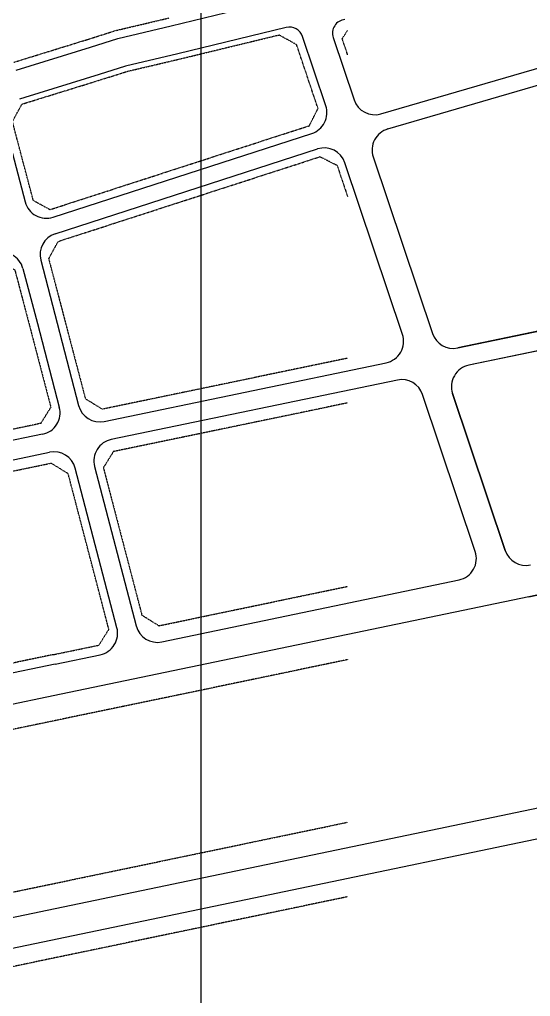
# Model space of a CAD drawing. Header units: millimetres. Extents: x 583747 to 597033, y 2304962 to 2309584.
# Drawn here: x 595828.4 to 596015.1, y 2307075.8 to 2307433 of the extents above; entities that cross this region are included whole.
import ezdxf
from ezdxf.xclip import XClip

# ---------------------------------------------------------------- set-up
doc = ezdxf.new("R2010")
doc.units = ezdxf.units.MM
doc.header["$XCLIPFRAME"] = 0
doc.linetypes.add('DASHDOT', pattern=[1, 0.5, -0.25, 0, -0.25])
for name, color, linetype, lineweight in [('00_nen', 8, 'Continuous', 5), ('KT-DV2', 7, 'Continuous', 15), ('Nen dc cb Hong bang', 253, 'Continuous', 60)]:
    doc.layers.add(name, color=color, linetype=linetype, lineweight=lineweight)
doc.layers.add('A-PLOT LINE', color=6, linetype='DASHDOT')
doc.layers.add('AFP-KERB-LINE', color=2, linetype='Continuous')

# ---------------------------------------------------------------- blocks, each defined once
blk = doc.blocks.new('nen dc cb Hong bang')
at = {"layer": '00_nen', "color": 0, "linetype": 'ByBlock', "lineweight": -2, "elevation": -62.12, "flags": 128}
for points in [[(285.69, 123.97), (251.46, 165.72), (201.03, 231.76), (169.86, 270.4), (165.46, 275.19), (122.27, 331.12), (101.01, 361.79), (11.01, 303.93), (-32.79, 273.46), (-91.24, 233.49), (-141.92, 189.66), (-195.04, 143.62), (-214.92, 121.83), (-226.16, 101.87), (-233.11, 83.02), (-246.7, 35.6), (-271.86, -56.45)], [(-303.56, -119), (-291.68, -100.59), (-271.86, -56.45), (-217.07, -72.37), (-198.74, -81.18), (-153.34, -95.47), (-153.8, -98.11), (-123.78, -115.59), (67.9, -11), (285.69, 123.97), (298.27, 131.73), (412.37, 202.69), (600.48, 318.14), (602.65, 319.44), (616.22, 297.59), (632.72, 304.81), (632.72, 304.81), (683.84, 336.31)], [(77.33, 156.87), (77.02, 155.96), (76.29, 155.23), (74.06, 153.3), (48.45, 137.59), (17.76, 118.67), (-5.32, 104.46), (-23.46, 93.07)]]:
    blk.add_lwpolyline(points, dxfattribs=at)
blk = doc.blocks.new('PLOT')
at = {"layer": 'A-PLOT LINE', "color": 251}
for p, q in [((3749306, 1485612), (3750711, 1491661)), ((3763873, 1467324), (3749306, 1485612)), ((3695816, 1458164), (3727123, 1478984)), ((3734401, 1477841), (3727123, 1478984)), ((3749731, 1458596), (3734401, 1477841)), ((3670567, 1460141), (3687282, 1471103)), ((3662108, 1453629), (3670380, 1460008)), ((3679467, 1447442), (3695816, 1458164)), ((3748902, 1451612), (3749731, 1458596)), ((3639468, 1436456), (3662127, 1453644)), ((3670275, 1390331), (3748902, 1451612)), ((3671534, 1441325), (3679467, 1447442)), ((3648882, 1424143), (3671534, 1441325)), ((3677129, 1380459), (3756379, 1442225)), ((3763438, 1441388), (3756379, 1442225)), ((3763438, 1441388), (3804080, 1390363)), ((3646422, 1415927), (3647526, 1423093)), ((3647526, 1423093), (3648882, 1424143)), ((3663479, 1391364), (3646422, 1415927)), ((3670275, 1390331), (3663479, 1391364)), ((3802944, 1383822), (3713230, 1328310)), ((3676038, 1373278), (3677129, 1380459)), ((3676038, 1373278), (3706137, 1329793)), ((3812983, 1371218), (3722334, 1315127)), ((3677786, 1347968), (3695353, 1322532)), ((3713230, 1328310), (3706137, 1329793)), ((3693942, 1315787), (3695353, 1322532)), ((3759720, 1260995), (3854152, 1319531)), ((3759720, 1260995), (3854152, 1319531)), ((3722334, 1315127), (3720924, 1308382)), ((3720924, 1308382), (3752628, 1262475)), ((3720924, 1308382), (3752628, 1262475)), ((3702477, 1303429), (3709571, 1301945)), ((3742979, 1253570), (3709571, 1301945)), ((3742979, 1253570), (3709571, 1301945)), ((3759720, 1260995), (3752628, 1262475)), ((3759720, 1260995), (3752628, 1262475)), ((3742979, 1253570), (3741569, 1246826)), ((3742979, 1253570), (3741569, 1246826)), ((3727033, 1237834), (3741569, 1246826)), ((3727033, 1237834), (3741569, 1246826))]:
    blk.add_line(p, q, dxfattribs=at)
for points in [[(4212609, 1471029), (4196841, 1496747), (4192720, 1497729), (3887911, 1309592), (3772537, 1238075), (3739519, 1217649), (3659008, 1167880)], [(3695921, 1122143), (4222777, 1448705), (4223759, 1452843), (4212609, 1471029)], [(3693942, 1315787), (3587846, 1250138), (3580933, 1251739), (3560913, 1283575), (3562195, 1290881), (3658973, 1366308), (3665768, 1365275), (3677786, 1347968)], [(3693942, 1315787), (3587846, 1250138), (3580933, 1251739), (3560913, 1283575), (3562195, 1290881), (3658973, 1366308), (3665768, 1365275), (3677786, 1347968)], [(4099262, 1252896), (4062508, 1312079), (4055620, 1313692), (3709805, 1099368), (3707774, 1092254), (3722376, 1062772)], [(3727034, 1237834), (3634931, 1180899), (3623868, 1183465), (3594242, 1230576), (3595832, 1237439), (3702477, 1303429)], [(3727034, 1237834), (3634931, 1180899), (3623868, 1183465), (3594242, 1230576), (3595832, 1237439), (3702477, 1303429)]]:
    blk.add_lwpolyline(points, dxfattribs=at)
blk = doc.blocks.new('DV')
at = {"layer": 'AFP-KERB-LINE'}
for p, q in [((821624, 297936), (857793, 306703)), ((821624, 297936), (857793, 306703)), ((898338, 265781), (1025326, 302769)), ((802168, 293352), (821624, 297936)), ((802168, 293352), (821624, 297936)), ((863757, 297344), (824065, 287724)), ((863757, 297344), (824065, 287724)), ((792213, 290187), (802168, 293352)), ((792213, 290187), (802168, 293352)), ((878169, 268749), (869676, 294075)), ((878169, 268749), (869676, 294075)), ((880877, 293696), (888516, 270918)), ((880877, 293696), (888516, 270918)), ((765042, 281786), (792213, 290187)), ((765042, 281786), (792213, 290187)), ((898338, 265781), (987592, 291778)), ((824065, 287724), (804966, 283224)), ((824065, 287724), (804966, 283224)), ((804966, 283224), (795354, 280168)), ((804966, 283224), (795354, 280168)), ((795354, 280168), (768191, 271769)), ((795354, 280168), (768191, 271769)), ((768191, 271769), (766260, 271152)), ((768191, 271769), (766260, 271152)), ((760960, 261491), (768323, 233576)), ((760960, 261491), (768323, 233576)), ((778522, 228005), (873047, 258594)), ((778522, 228005), (873047, 258594)), ((779268, 221940), (875116, 252957)), ((779268, 221940), (875116, 252957)), ((895516, 250043), (917159, 185505)), ((895516, 250043), (917159, 185505)), ((906200, 185158), (885164, 247890)), ((906200, 185158), (885164, 247890)), ((773991, 212308), (787862, 159171)), ((773991, 212308), (787862, 159171)), ((767497, 209259), (772800, 189156)), ((767497, 209259), (772800, 189156)), ((926372, 180216), (1052939, 206537)), ((1057091, 200251), (930479, 173920)), ((772800, 189156), (780796, 158523)), ((772800, 189156), (780796, 158523)), ((797231, 153359), (900244, 174782)), ((797231, 153359), (900244, 174782)), ((904351, 168486), (799790, 146741)), ((904351, 168486), (799790, 146741)), ((932813, 105798), (913564, 163197)), ((932813, 105798), (913564, 163197)), ((943766, 106160), (924523, 163544)), ((1314980, 164245), (952397, 89262)), ((774685, 148670), (652709, 123303)), ((774685, 148670), (652709, 123303)), ((774685, 148670), (652709, 123303)), ((774685, 148670), (652709, 123303)), ((654297, 116484), (777243, 142052)), ((654297, 116484), (777243, 142052)), ((654297, 116484), (777243, 142052)), ((654297, 116484), (777243, 142052)), ((801838, 77916), (786613, 136241)), ((801838, 77916), (786613, 136241)), ((801838, 77916), (786613, 136241)), ((801838, 77916), (786613, 136241)), ((793678, 136888), (808904, 78562)), ((793678, 136888), (808904, 78562)), ((793678, 136888), (808904, 78562)), ((793678, 136888), (808904, 78562)), ((818279, 72752), (926863, 95424)), ((818279, 72752), (926863, 95424)), ((818279, 72752), (926863, 95424)), ((818279, 72752), (926863, 95424)), ((952397, 89262), (819513, 61517)), ((952397, 89262), (819513, 61517)), ((952397, 89262), (819513, 61517)), ((952397, 89262), (819513, 61517)), ((779219, 64632), (795725, 68063)), ((779219, 64632), (795725, 68063)), ((779219, 64632), (795725, 68063)), ((779219, 64632), (795725, 68063)), ((779219, 64632), (672170, 42419)), ((779219, 64632), (672170, 42419)), ((779219, 64632), (672170, 42419)), ((779219, 64632), (672170, 42419)), ((819513, 61517), (781508, 53618)), ((819513, 61517), (781508, 53618)), ((819513, 61517), (781508, 53618)), ((819513, 61517), (781508, 53618)), ((781508, 53618), (670440, 30570)), ((781508, 53618), (670440, 30570)), ((781508, 53618), (670440, 30570)), ((781508, 53618), (670440, 30570))]:
    blk.add_line(p, q, dxfattribs=at)
at = {"layer": 'AFP-KERB-LINE', "elevation": 0}
for points in [[(900864, 260267), (1023389, 295955, -0.3994731), (1033184, 290897), (1058833, 216985, -0.4525158), (1052904, 206530), (926372, 180216)], [(1085709, 137480), (1066181, 194968, 0.3787943), (1056977, 200227), (930479, 173920, 0.4493676), (924523, 163544), (943766, 106160)], [(952397, 89262), (1314980, 164245, -0.4150885), (1324439, 158007), (1336349, 99538, -0.4128027), (1330144, 90111), (710857, -39143)], [(1136375, -44482), (1121361, 27133, 0.4139486), (1111896, 33322), (714498, -49620, 0.3866723), (708181, -58336), (712270, -95073)]]:
    blk.add_lwpolyline(points, format="xyb", dxfattribs=at)
blk.add_lwpolyline([(806055, 89475), (807215, 85033)], dxfattribs=at)
blk.add_lwpolyline([(806055, 89475), (807215, 85033)], dxfattribs=at)
blk.add_lwpolyline([(806055, 89475), (807215, 85033)], dxfattribs=at)
blk.add_lwpolyline([(806055, 89475), (807215, 85033)], dxfattribs=at)
at = {"layer": 'AFP-KERB-LINE'}
for centre, radius, start, end in [((885618, 295286), 5000, 95.31307, 198.53845), ((885618, 295286), 5000, 95.31307, 198.53845), ((864935, 292485), 5000, 18.53845, 103.62442), ((864935, 292485), 5000, 18.53845, 103.62442), ((870584, 266206), 8000, 287.93222, 18.53845), ((870584, 266206), 8000, 287.93222, 18.53845), ((896101, 273461), 8000, 198.53845, 286.23956), ((896101, 273461), 8000, 198.53845, 286.23956), ((903101, 252586), 8000, 106.23956, 198.53845), ((877579, 245346), 8000, 18.53845, 107.93222), ((877579, 245346), 8000, 18.53845, 107.93222), ((776058, 235616), 8000, 194.77603, 287.93222), ((776058, 235616), 8000, 194.77603, 287.93222), ((781732, 214329), 8000, 107.93222, 194.62987), ((781732, 214329), 8000, 107.93222, 194.62987), ((759762, 207219), 8000, 14.77603, 107.93222), ((759762, 207219), 8000, 14.77603, 107.93222), ((898615, 182614), 8000, 281.74803, 18.53845), ((898615, 182614), 8000, 281.74803, 18.53845), ((924743, 188048), 8000, 198.53845, 281.74803), ((924743, 188048), 8000, 198.53845, 281.74803), ((905980, 160654), 8000, 18.53845, 101.74803), ((905980, 160654), 8000, 18.53845, 101.74803), ((773056, 156502), 8000, 281.74803, 14.62987), ((773056, 156502), 8000, 281.74803, 14.62987), ((795602, 161191), 8000, 194.62987, 281.74803), ((795602, 161191), 8000, 194.62987, 281.74803), ((801419, 138909), 8000, 101.74803, 194.62987), ((801419, 138909), 8000, 101.74803, 194.62987), ((778872, 134220), 8000, 14.62987, 101.74803), ((778872, 134220), 8000, 14.62987, 101.74803), ((925228, 103255), 8000, 281.79359, 18.53845), ((925228, 103255), 8000, 281.79359, 18.53845), ((951351, 108703), 8000, 198.53845, 281.68409), ((951351, 108703), 8000, 198.53845, 281.68409), ((794097, 75896), 8000, 281.74159, 14.62987), ((794097, 75896), 8000, 281.74159, 14.62987), ((794097, 75896), 8000, 281.74159, 14.62987), ((794097, 75896), 8000, 281.74159, 14.62987), ((816644, 80583), 8000, 194.62987, 281.79359), ((816644, 80583), 8000, 194.62987, 281.79359), ((816644, 80583), 8000, 194.62987, 281.79359), ((816644, 80583), 8000, 194.62987, 281.79359)]:
    blk.add_arc(centre, radius, start, end, dxfattribs=at)
ref = blk.add_blockref('PLOT', (-3147123, 179596, 0), dxfattribs=dict(rotation=340.0000000045929))
XClip(ref).set_block_clipping_path([(3437700.5976729654, 868981.9081885163), (3912891.8375199828, 1041937.3750337446), (3715693.8178756535, 1583734.481302836), (3240502.5780286361, 1410779.0144576086)])

msp = doc.modelspace()

# ---------------------------------------------------------------- linework, layer by layer
msp.add_lwpolyline([(595445.95, 2307514.12), (595894.57, 2307514.12), (595894.57, 2307013.1), (595445.95, 2307013.1)], close=True)

# ---------------------------------------------------------------- block references
at = {"layer": 'KT-DV2', "xscale": 0.001, "yscale": 0.001, "zscale": 0.001}
msp.add_blockref('DV', (595062.1, 2307132.69), dxfattribs=at)
at = {"layer": 'Nen dc cb Hong bang', "color": 250, "lineweight": 5, "transparency": 33554559}
ref = msp.add_blockref('nen dc cb Hong bang', (595717.06, 2307162.89, 62.12), dxfattribs=dict(at, rotation=339.9497468043105))
XClip(ref).set_block_clipping_path([(-171.5836683674, -106.1731453789), (63.3196331146, -20.4419376096), (-26.8690377667, 226.674801995), (-261.7723392487, 140.9435942257)])

doc.saveas('drawing.dxf')
